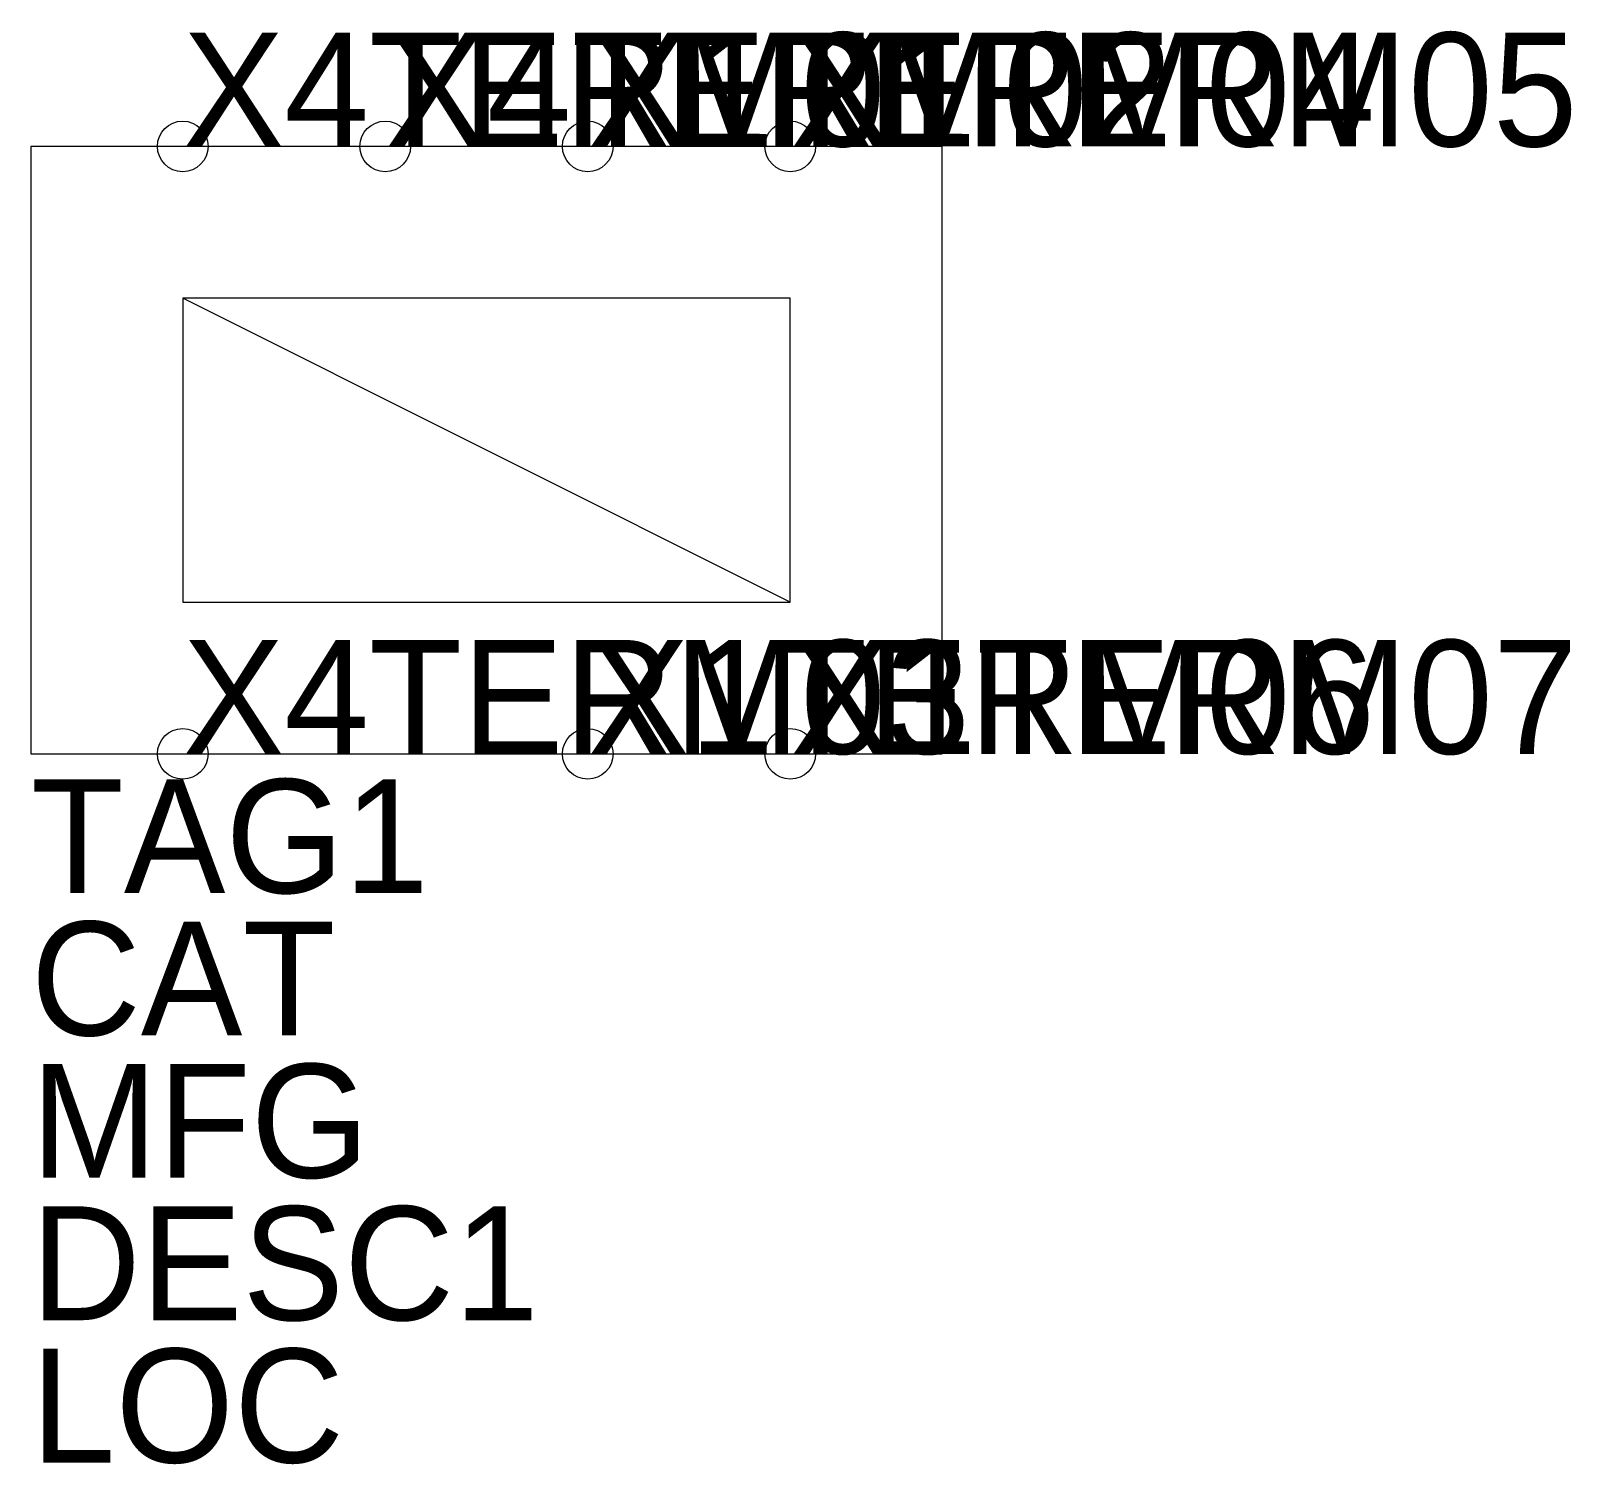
# Model space of a CAD drawing. Extents: x -0.5 to 1.19, y -1.11 to 0.46.
import ezdxf

# ---------------------------------------------------------------- set-up
doc = ezdxf.new("R2010")
doc.units = 0
doc.layers.get('0').update_dxf_attribs({"linetype": 'CONTINUOUS'})

msp = doc.modelspace()

# ---------------------------------------------------------------- linework, layer by layer
for p, q in [((0.5, 0.33333), (-0.5, 0.33333)), ((-0.5, 0.33333), (-0.5, -0.33333)), ((0.5, -0.33333), (0.5, 0.33333)), ((0.33333, 0.16667), (-0.33333, 0.16667)), ((-0.33333, 0.16667), (-0.33333, -0.16667)), ((0.33333, -0.16667), (-0.33333, 0.16667)), ((0.33333, -0.16667), (0.33333, 0.16667)), ((-0.33333, -0.16667), (0.33333, -0.16667)), ((-0.5, -0.33333), (0.5, -0.33333))]:
    msp.add_line(p, q)
for centre in [(-0.33333, 0.33333), (-0.11111, 0.33333), (0.11111, 0.33333), (0.33333, 0.33333), (-0.33333, -0.33333), (0.11111, -0.33333), (0.33333, -0.33333)]:
    msp.add_circle(centre, 0.02778)

# ---------------------------------------------------------------- texts
at = {"flags": 1}
for tag, p in [('X4TERM01', (-0.33333, 0.33333)), ('X4TERM02', (-0.11111, 0.33333)), ('X1TERM04', (0.11111, 0.33333)), ('X1TERM05', (0.33333, 0.33333)), ('X4TERM03', (-0.33333, -0.33333)), ('X1TERM06', (0.11111, -0.33333)), ('X1TERM07', (0.33333, -0.33333))]:
    msp.add_attdef(tag, p, '', height=0.125, dxfattribs=at)
for tag, p in [('TAG1', (-0.5, -0.48611)), ('CAT', (-0.5, -0.64236)), ('MFG', (-0.5, -0.79861)), ('DESC1', (-0.5, -0.95486)), ('LOC', (-0.5, -1.11111))]:
    msp.add_attdef(tag, p, '', height=0.125)

doc.saveas('drawing.dxf')
